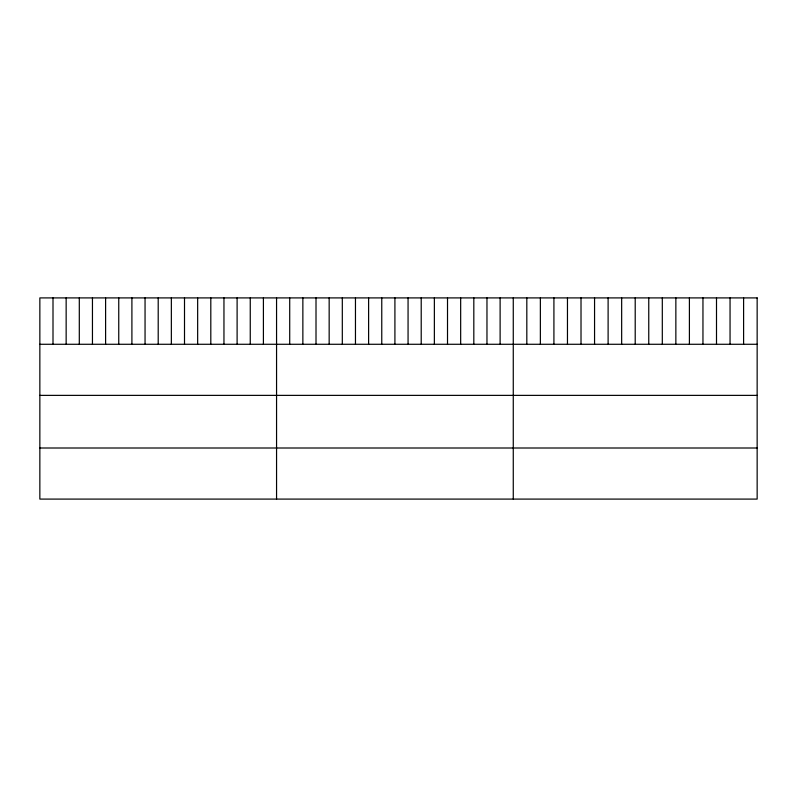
<?xml version="1.0" encoding="UTF-8"?>
<svg xmlns="http://www.w3.org/2000/svg" width="797" height="797" viewBox="0 0 797 797"><rect width="100%" height="100%" fill="white"/><g stroke="black" fill="none" stroke-linecap="round" stroke-linejoin="round"><path stroke-width="1.2" d="M39.85 344.274L757.15 344.274M39.85 395.372L757.15 395.372M39.85 448.004L757.15 448.004M743.601 297.909L743.601 344.274M730.052 297.909L730.052 344.274M716.503 297.909L716.503 344.274M702.954 297.909L702.954 344.274M689.405 297.909L689.405 344.274M675.856 297.909L675.856 344.274M662.307 297.909L662.307 344.274M648.758 297.909L648.758 344.274M635.209 297.909L635.209 344.274M621.66 297.909L621.66 344.274M608.111 297.909L608.111 344.274M594.562 297.909L594.562 344.274M581.013 297.909L581.013 344.274M567.464 297.909L567.464 344.274M553.915 297.909L553.915 344.274M540.366 297.909L540.366 344.274M526.817 297.909L526.817 344.274M513.268 297.909L513.268 499.091M500.118 297.909L500.118 344.274M486.967 297.909L486.967 344.274M473.817 297.909L473.817 344.274M460.666 297.909L460.666 344.274M447.515 297.909L447.515 344.274M434.365 297.909L434.365 344.274M421.214 297.909L421.214 344.274M408.064 297.909L408.064 344.274M394.913 297.909L394.913 344.274M381.763 297.909L381.763 344.274M368.613 297.909L368.613 344.274M355.462 297.909L355.462 344.274M342.312 297.909L342.312 344.274M329.161 297.909L329.161 344.274M316.01 297.909L316.01 344.274M302.86 297.909L302.86 344.274M289.709 297.909L289.709 344.274M276.559 297.909L276.559 499.091M263.408 297.909L263.408 344.274M250.258 297.909L250.258 344.274M237.107 297.909L237.107 344.274M223.957 297.909L223.957 344.274M210.806 297.909L210.806 344.274M197.656 297.909L197.656 344.274M184.505 297.909L184.505 344.274M171.355 297.909L171.355 344.274M158.204 297.909L158.204 344.274M145.054 297.909L145.054 344.274M131.904 297.909L131.904 344.274M118.753 297.909L118.753 344.274M105.602 297.909L105.602 344.274M92.452 297.909L92.452 344.274M79.301 297.909L79.301 344.274M66.151 297.909L66.151 344.274M53.001 297.909L53.001 344.274M757.15 297.909L39.85 297.909L39.85 499.091L757.15 499.091L757.15 297.909"/></g></svg>
